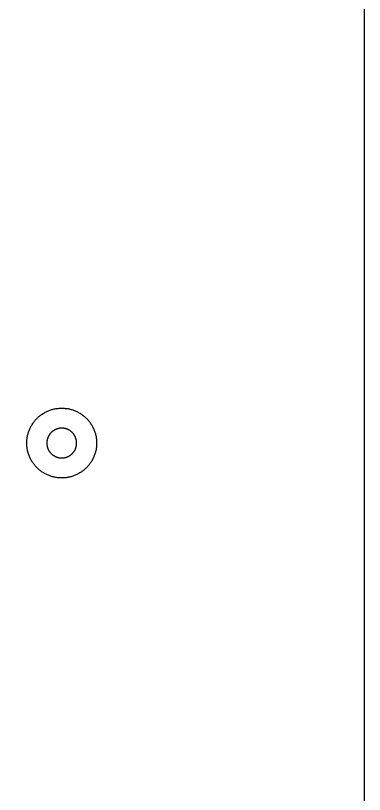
# Model space of a CAD drawing. Header units: millimetres. Extents: x 0 to 900, y 0 to 600.
# Drawn here: x 825.1 to 900, y 314.5 to 481.9 of the extents above; entities that cross this region are included whole.
import ezdxf

# ---------------------------------------------------------------- set-up
doc = ezdxf.new("R2010")
doc.units = ezdxf.units.MM
doc.layers.add('CUT', color=7, linetype='Continuous')
doc.layers.add('SHEET', color=7, linetype='Continuous')

msp = doc.modelspace()

# ---------------------------------------------------------------- linework, layer by layer
at = {"layer": 'CUT'}
for points in [[(842.5, 389.82), (842.49, 389.63), (842.48, 389.45), (842.46, 389.26), (842.44, 389.08), (842.42, 388.9), (842.39, 388.72), (842.36, 388.54), (842.32, 388.36), (842.28, 388.18), (842.23, 388), (842.18, 387.82), (842.12, 387.65), (842.06, 387.47), (842, 387.3), (841.93, 387.13), (841.86, 386.96), (841.78, 386.79), (841.7, 386.63), (841.61, 386.46), (841.53, 386.3), (841.43, 386.14), (841.34, 385.99), (841.24, 385.83), (841.13, 385.68), (841.02, 385.53), (840.91, 385.39), (840.8, 385.24), (840.68, 385.1), (840.56, 384.96), (840.43, 384.83), (840.3, 384.7), (840.17, 384.57), (840.04, 384.44), (839.9, 384.32), (839.76, 384.2), (839.61, 384.09), (839.47, 383.98), (839.32, 383.87), (839.17, 383.76), (839.01, 383.66), (838.86, 383.57), (838.7, 383.47), (838.54, 383.39), (838.37, 383.3), (838.21, 383.22), (838.04, 383.14), (837.87, 383.07), (837.7, 383), (837.53, 382.94), (837.35, 382.88), (837.18, 382.82), (837, 382.77), (836.82, 382.72), (836.64, 382.68), (836.46, 382.64), (836.28, 382.61), (836.1, 382.58), (835.92, 382.56), (835.74, 382.54), (835.55, 382.52), (835.37, 382.51), (835.18, 382.5), (835, 382.5), (834.82, 382.5), (834.63, 382.51), (834.45, 382.52), (834.26, 382.54), (834.08, 382.56), (833.9, 382.58), (833.72, 382.61), (833.54, 382.64), (833.36, 382.68), (833.18, 382.72), (833, 382.77), (832.82, 382.82), (832.65, 382.88), (832.47, 382.94), (832.3, 383), (832.13, 383.07), (831.96, 383.14), (831.79, 383.22), (831.63, 383.3), (831.46, 383.39), (831.3, 383.47), (831.14, 383.57), (830.99, 383.66), (830.83, 383.76), (830.68, 383.87), (830.53, 383.98), (830.39, 384.09), (830.24, 384.2), (830.1, 384.32), (829.96, 384.44), (829.83, 384.57), (829.7, 384.7), (829.57, 384.83), (829.44, 384.96), (829.32, 385.1), (829.2, 385.24), (829.09, 385.39), (828.98, 385.53), (828.87, 385.68), (828.76, 385.83), (828.66, 385.99), (828.57, 386.14), (828.47, 386.3), (828.39, 386.46), (828.3, 386.63), (828.22, 386.79), (828.14, 386.96), (828.07, 387.13), (828, 387.3), (827.94, 387.47), (827.88, 387.65), (827.82, 387.82), (827.77, 388), (827.72, 388.18), (827.68, 388.36), (827.64, 388.54), (827.61, 388.72), (827.58, 388.9), (827.56, 389.08), (827.54, 389.26), (827.52, 389.45), (827.51, 389.63), (827.5, 389.82), (827.5, 390), (827.5, 390.18), (827.51, 390.37), (827.52, 390.55), (827.54, 390.74), (827.56, 390.92), (827.58, 391.1), (827.61, 391.28), (827.64, 391.46), (827.68, 391.64), (827.72, 391.82), (827.77, 392), (827.82, 392.18), (827.88, 392.35), (827.94, 392.53), (828, 392.7), (828.07, 392.87), (828.14, 393.04), (828.22, 393.21), (828.3, 393.37), (828.39, 393.54), (828.47, 393.7), (828.57, 393.86), (828.66, 394.01), (828.76, 394.17), (828.87, 394.32), (828.98, 394.47), (829.09, 394.61), (829.2, 394.76), (829.32, 394.9), (829.44, 395.04), (829.57, 395.17), (829.7, 395.3), (829.83, 395.43), (829.96, 395.56), (830.1, 395.68), (830.24, 395.8), (830.39, 395.91), (830.53, 396.02), (830.68, 396.13), (830.83, 396.24), (830.99, 396.34), (831.14, 396.43), (831.3, 396.53), (831.46, 396.61), (831.63, 396.7), (831.79, 396.78), (831.96, 396.86), (832.13, 396.93), (832.3, 397), (832.47, 397.06), (832.65, 397.12), (832.82, 397.18), (833, 397.23), (833.18, 397.28), (833.36, 397.32), (833.54, 397.36), (833.72, 397.39), (833.9, 397.42), (834.08, 397.44), (834.26, 397.46), (834.45, 397.48), (834.63, 397.49), (834.82, 397.5), (835, 397.5), (835.18, 397.5), (835.37, 397.49), (835.55, 397.48), (835.74, 397.46), (835.92, 397.44), (836.1, 397.42), (836.28, 397.39), (836.46, 397.36), (836.64, 397.32), (836.82, 397.28), (837, 397.23), (837.18, 397.18), (837.35, 397.12), (837.53, 397.06), (837.7, 397), (837.87, 396.93), (838.04, 396.86), (838.21, 396.78), (838.37, 396.7), (838.54, 396.61), (838.7, 396.53), (838.86, 396.43), (839.01, 396.34), (839.17, 396.24), (839.32, 396.13), (839.47, 396.02), (839.61, 395.91), (839.76, 395.8), (839.9, 395.68), (840.04, 395.56), (840.17, 395.43), (840.3, 395.3), (840.43, 395.17), (840.56, 395.04), (840.68, 394.9), (840.8, 394.76), (840.91, 394.61), (841.02, 394.47), (841.13, 394.32), (841.24, 394.17), (841.34, 394.01), (841.43, 393.86), (841.53, 393.7), (841.61, 393.54), (841.7, 393.37), (841.78, 393.21), (841.86, 393.04), (841.93, 392.87), (842, 392.7), (842.06, 392.53), (842.12, 392.35), (842.18, 392.18), (842.23, 392), (842.28, 391.82), (842.32, 391.64), (842.36, 391.46), (842.39, 391.28), (842.42, 391.1), (842.44, 390.92), (842.46, 390.74), (842.48, 390.55), (842.49, 390.37), (842.5, 390.18), (842.5, 390), (842.5, 389.82)], [(838.2, 390.08), (838.2, 390.16), (838.19, 390.24), (838.18, 390.31), (838.18, 390.39), (838.17, 390.47), (838.15, 390.55), (838.14, 390.62), (838.12, 390.7), (838.1, 390.78), (838.08, 390.85), (838.06, 390.93), (838.04, 391), (838.01, 391.08), (837.99, 391.15), (837.96, 391.22), (837.93, 391.3), (837.89, 391.37), (837.86, 391.44), (837.82, 391.51), (837.78, 391.58), (837.74, 391.65), (837.7, 391.71), (837.66, 391.78), (837.62, 391.84), (837.57, 391.91), (837.52, 391.97), (837.47, 392.03), (837.42, 392.09), (837.37, 392.15), (837.32, 392.21), (837.26, 392.26), (837.21, 392.32), (837.15, 392.37), (837.09, 392.42), (837.03, 392.47), (836.97, 392.52), (836.91, 392.57), (836.84, 392.62), (836.78, 392.66), (836.71, 392.7), (836.65, 392.74), (836.58, 392.78), (836.51, 392.82), (836.44, 392.86), (836.37, 392.89), (836.3, 392.93), (836.22, 392.96), (836.15, 392.99), (836.08, 393.01), (836, 393.04), (835.93, 393.06), (835.85, 393.08), (835.78, 393.1), (835.7, 393.12), (835.62, 393.14), (835.55, 393.15), (835.47, 393.17), (835.39, 393.18), (835.31, 393.18), (835.24, 393.19), (835.16, 393.2), (835.08, 393.2), (835, 393.2), (834.92, 393.2), (834.84, 393.2), (834.76, 393.19), (834.69, 393.18), (834.61, 393.18), (834.53, 393.17), (834.45, 393.15), (834.38, 393.14), (834.3, 393.12), (834.22, 393.1), (834.15, 393.08), (834.07, 393.06), (834, 393.04), (833.92, 393.01), (833.85, 392.99), (833.78, 392.96), (833.7, 392.93), (833.63, 392.89), (833.56, 392.86), (833.49, 392.82), (833.42, 392.78), (833.35, 392.74), (833.29, 392.7), (833.22, 392.66), (833.16, 392.62), (833.09, 392.57), (833.03, 392.52), (832.97, 392.47), (832.91, 392.42), (832.85, 392.37), (832.79, 392.32), (832.74, 392.26), (832.68, 392.21), (832.63, 392.15), (832.58, 392.09), (832.53, 392.03), (832.48, 391.97), (832.43, 391.91), (832.38, 391.84), (832.34, 391.78), (832.3, 391.71), (832.26, 391.65), (832.22, 391.58), (832.18, 391.51), (832.14, 391.44), (832.11, 391.37), (832.07, 391.3), (832.04, 391.22), (832.01, 391.15), (831.99, 391.08), (831.96, 391), (831.94, 390.93), (831.92, 390.85), (831.9, 390.78), (831.88, 390.7), (831.86, 390.62), (831.85, 390.55), (831.83, 390.47), (831.82, 390.39), (831.82, 390.31), (831.81, 390.24), (831.8, 390.16), (831.8, 390.08), (831.8, 390), (831.8, 389.92), (831.8, 389.84), (831.81, 389.76), (831.82, 389.69), (831.82, 389.61), (831.83, 389.53), (831.85, 389.45), (831.86, 389.38), (831.88, 389.3), (831.9, 389.22), (831.92, 389.15), (831.94, 389.07), (831.96, 389), (831.99, 388.92), (832.01, 388.85), (832.04, 388.78), (832.07, 388.7), (832.11, 388.63), (832.14, 388.56), (832.18, 388.49), (832.22, 388.42), (832.26, 388.35), (832.3, 388.29), (832.34, 388.22), (832.38, 388.16), (832.43, 388.09), (832.48, 388.03), (832.53, 387.97), (832.58, 387.91), (832.63, 387.85), (832.68, 387.79), (832.74, 387.74), (832.79, 387.68), (832.85, 387.63), (832.91, 387.58), (832.97, 387.53), (833.03, 387.48), (833.09, 387.43), (833.16, 387.38), (833.22, 387.34), (833.29, 387.3), (833.35, 387.26), (833.42, 387.22), (833.49, 387.18), (833.56, 387.14), (833.63, 387.11), (833.7, 387.07), (833.78, 387.04), (833.85, 387.01), (833.92, 386.99), (834, 386.96), (834.07, 386.94), (834.15, 386.92), (834.22, 386.9), (834.3, 386.88), (834.38, 386.86), (834.45, 386.85), (834.53, 386.83), (834.61, 386.82), (834.69, 386.82), (834.76, 386.81), (834.84, 386.8), (834.92, 386.8), (835, 386.8), (835.08, 386.8), (835.16, 386.8), (835.24, 386.81), (835.31, 386.82), (835.39, 386.82), (835.47, 386.83), (835.55, 386.85), (835.62, 386.86), (835.7, 386.88), (835.78, 386.9), (835.85, 386.92), (835.93, 386.94), (836, 386.96), (836.08, 386.99), (836.15, 387.01), (836.22, 387.04), (836.3, 387.07), (836.37, 387.11), (836.44, 387.14), (836.51, 387.18), (836.58, 387.22), (836.65, 387.26), (836.71, 387.3), (836.78, 387.34), (836.84, 387.38), (836.91, 387.43), (836.97, 387.48), (837.03, 387.53), (837.09, 387.58), (837.15, 387.63), (837.21, 387.68), (837.26, 387.74), (837.32, 387.79), (837.37, 387.85), (837.42, 387.91), (837.47, 387.97), (837.52, 388.03), (837.57, 388.09), (837.62, 388.16), (837.66, 388.22), (837.7, 388.29), (837.74, 388.35), (837.78, 388.42), (837.82, 388.49), (837.86, 388.56), (837.89, 388.63), (837.93, 388.7), (837.96, 388.78), (837.99, 388.85), (838.01, 388.92), (838.04, 389), (838.06, 389.07), (838.08, 389.15), (838.1, 389.22), (838.12, 389.3), (838.14, 389.38), (838.15, 389.45), (838.17, 389.53), (838.18, 389.61), (838.18, 389.69), (838.19, 389.76), (838.2, 389.84), (838.2, 389.92), (838.2, 390), (838.2, 390.08)]]:
    msp.add_lwpolyline(points, close=True, dxfattribs=at)
at = {"layer": 'SHEET'}
msp.add_lwpolyline([(0, 0), (900, 0), (900, 600), (0, 600)], close=True, dxfattribs=at)

doc.saveas('drawing.dxf')
